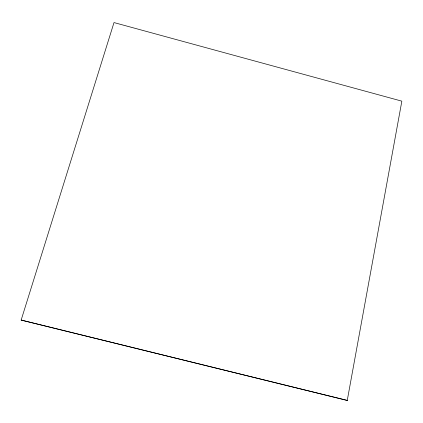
<?xml version="1.0" encoding="UTF-8"?>
<svg xmlns="http://www.w3.org/2000/svg" width="423" height="423" viewBox="0 0 423 423"><rect width="100%" height="100%" fill="white"/><g stroke="black" fill="none" stroke-linecap="round" stroke-linejoin="round"><path stroke-width="0.63" d="M347.251 400.428L401.85 101.155L114.004 22.572L21.15 320.074L347.251 400.428L21.15 320.074"/></g></svg>
